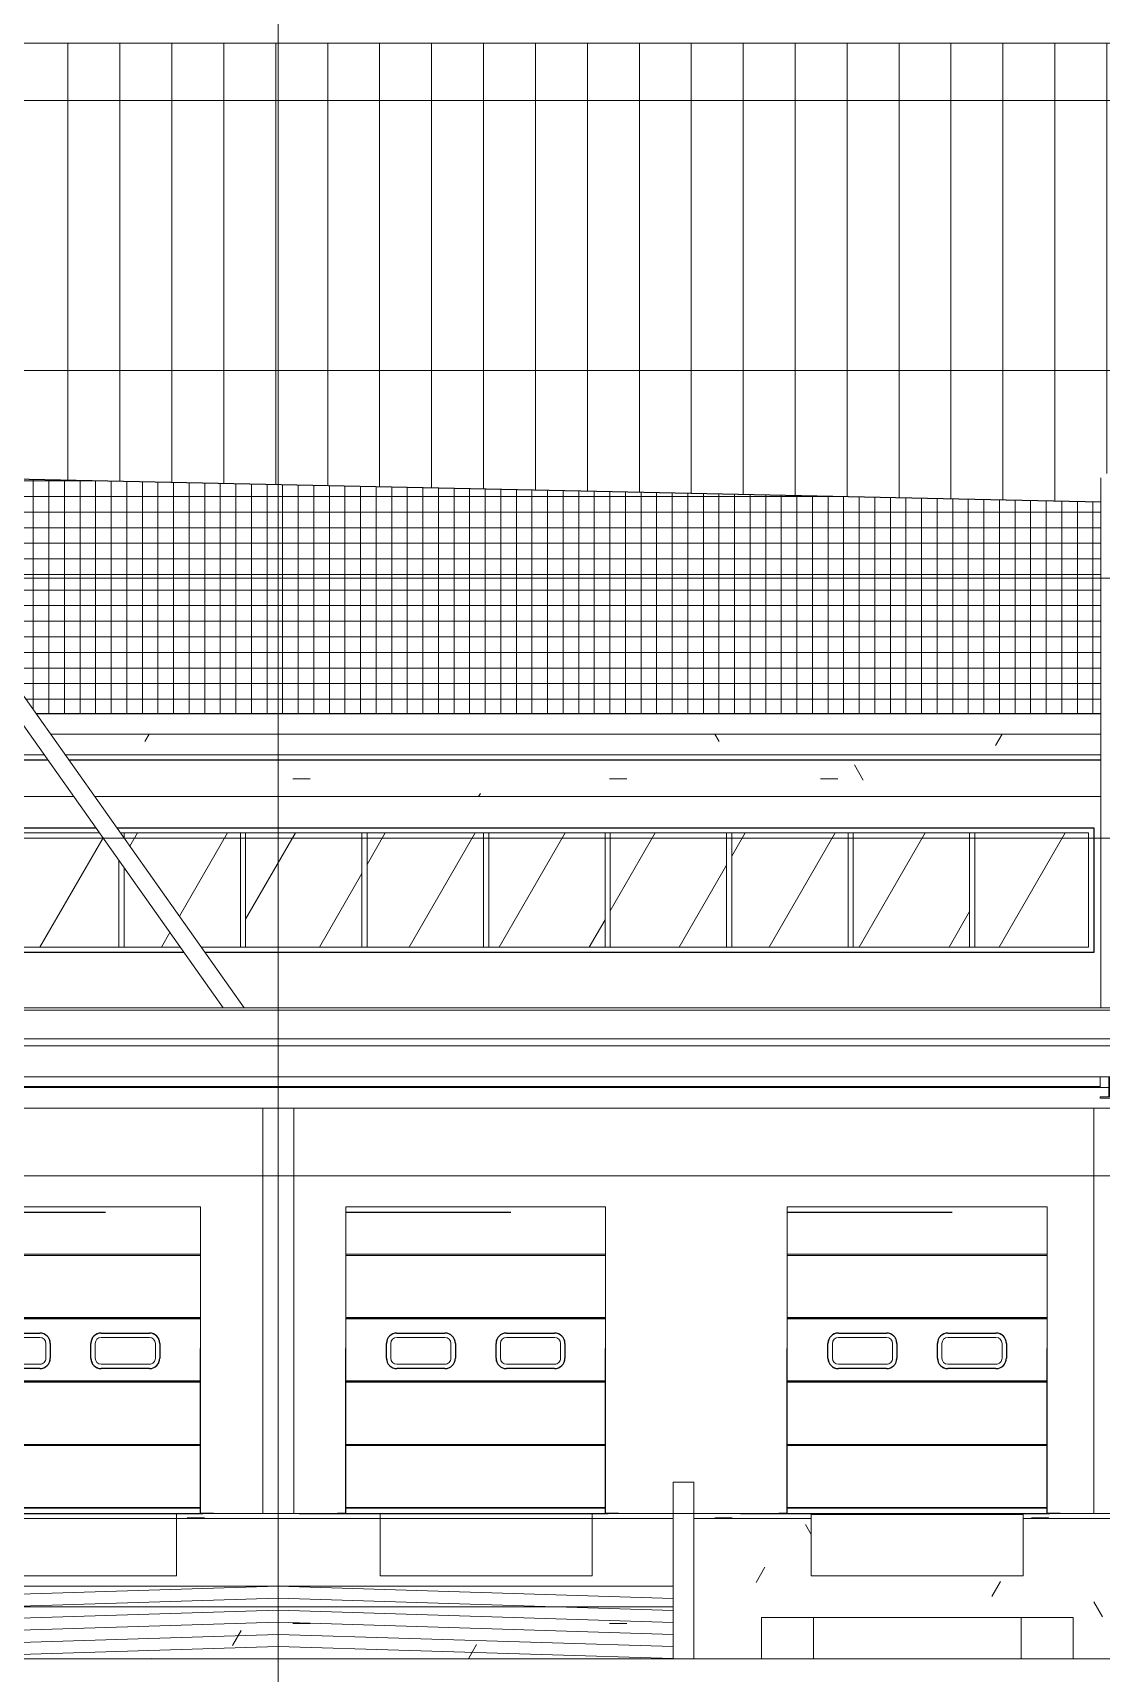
# Model space of a CAD drawing. Extents: x 692141 to 693595, y 1492301 to 1494225.
# Drawn here: x 692465.89 to 692476.18, y 1492374.68 to 1492390.46 of the extents above; entities that cross this region are included whole.
import ezdxf

# ---------------------------------------------------------------- set-up
doc = ezdxf.new("R2010")
doc.units = 0
doc.header["$MEASUREMENT"] = 0
for name, pattern in [('Centre', [7937.5, 1587.5, -1190.625, 3968.75, -1190.625]), ('Grid Line', [5556.25, 3175, -793.75, 793.75, -793.75]), ('Čárka', [3175, 1587.5, -1587.5])]:
    doc.linetypes.add(name, pattern=pattern)
for name, color, linetype, lineweight in [('A-COLS', 52, 'Continuous', 5), ('A-DETL-GENF', 92, 'Continuous', 5), ('A-FLOR', 192, 'Continuous', 5), ('A-FLOR-LEVL', 8, 'Grid Line', 5), ('A-GENM', 13, 'Continuous', 5), ('A-GLAZ-CURT', 52, 'Continuous', 5), ('A-GLAZ-CWMG', 51, 'Continuous', 5), ('A-WALL-PATT', 111, 'Continuous', 5), ('S-BEAM', 12, 'Continuous', 5), ('S-GRID', 1, 'Continuous', 5)]:
    doc.layers.add(name, color=color, linetype=linetype, lineweight=lineweight)
doc.layers.add('A-DOOR', color=2, linetype='Continuous')
doc.layers.add('A-WALL', color=2, linetype='Continuous')
pattern_1 = [(0, (212730.054, 1200), (4064, 1016), [167.64, -2880.36, 167.64, -2880.36, -16256]), (0, (212730.054, 1200), (4064, 1016), [-6096, 167.64, -5928.36, 167.64, -2880.36, -7112]), (0, (212730.054, 1200), (4064, 1016), [-15240, 167.64, -1864.36, 167.64, -4912.36]), (120, (214254.054, 1708), (-2911.881810244989, 3011.527240979959), [167.64, -2880.36, 167.64, -2880.36, -16256]), (120, (214254.054, 1708), (-2911.881810244989, 3011.527240979959), [-6095.999999999999, 167.64, -5928.359999999999, 167.64, -2880.36, -7111.999999999999]), (120, (214254.054, 1708), (-2911.881810244989, 3011.527240979959), [-15240, 167.64, -1864.36, 167.64, -4912.359999999999]), (240, (214762.054, 3740), (-1152.118189755009, -4027.527240979959), [167.64, -2880.36, 167.64, -2880.36, -16256]), (240, (214762.054, 3740), (-1152.118189755009, -4027.527240979959), [-6096, 167.64, -5928.36, 167.64, -2880.36, -7112]), (240, (214762.054, 3740), (-1152.118189755009, -4027.527240979959), [-15240, 167.64, -1864.36, 167.64, -4912.36])]

# ---------------------------------------------------------------- blocks, each defined once
blk = doc.blocks.new('System Panel - Glazed 2-106527-500_ELEVATION 4')
at = {"layer": 'A-GLAZ-CURT'}
h = blk.add_hatch(dxfattribs=at)
h.set_pattern_fill('FP_76', color=256, style=0, pattern_type=2)
h.set_pattern_definition([(59.99999999999999, (215424.636, 7400), (-649.519052838329, 375.0000000000001), [])])
h.paths.add_polyline_path([(215984.6363112844, 6850.000000000899), (215984.6363112844, 7950.000000000926), (214864.6363113453, 7950.000000000926), (214864.6363113453, 6850.000000000899)], flags=0)
at = {"layer": 'A-GLAZ-CURT', "color": 7}
for p, q in [((215984.6363112844, 7950.000000000934), (214864.6363113453, 7950.000000000934)), ((214864.6363113453, 7950.000000000934), (214864.6363113453, 6850.000000000933)), ((215984.6363112844, 6850.000000000933), (215984.6363112844, 7950.000000000934)), ((214864.6363113453, 6850.000000000933), (215984.6363112844, 6850.000000000933))]:
    blk.add_line(p, q, dxfattribs=at)
blk = doc.blocks.new('System Panel - Glazed 2-V117-500_ELEVATION 4')
at = {"layer": 'A-GLAZ-CURT'}
h = blk.add_hatch(dxfattribs=at)
h.set_pattern_fill('FP_77', color=256, style=0, pattern_type=2)
h.set_pattern_definition([(59.99999999999999, (209574.636, 7400), (-649.519052838329, 375.0000000000001), [])])
h.paths.add_polyline_path([(209994.1009380622, 6850.000000000899), (210134.6363115891, 6850.000000000899), (210134.6363115891, 7950.000000000926), (209014.6363116501, 7950.000000000926), (209014.6363116501, 7902.255173199889), (209759.4042670566, 6850.000000000899), (209974.1726151915, 6850.000000000899)], flags=0)
h.paths.add_polyline_path([(209470.7906453314, 6850.000000000899), (209556.7685406492, 6850.000000000899), (209014.6363116501, 7615.958629639937), (209014.6363116501, 6850.000000000899)], flags=0)
at = {"layer": 'A-GLAZ-CURT', "color": 7}
for p, q in [((210134.6363115891, 7950.000000000934), (209014.6363116501, 7950.000000000934)), ((209014.6363116501, 7950.000000000934), (209014.6363116501, 7902.255173199969)), ((210134.6363115891, 6850.000000000933), (210134.6363115891, 7950.000000000934)), ((209014.6363116501, 7615.958629639978), (209014.6363116501, 6850.000000000933)), ((209014.6363116501, 6850.000000000933), (209557.5799630237, 6850.000000000933)), ((209759.4042670566, 6850.000000000933), (210134.6363115891, 6850.000000000933))]:
    blk.add_line(p, q, dxfattribs=at)
blk = doc.blocks.new('System Panel - Glazed 2-V118-500_ELEVATION 4')
at = {"layer": 'A-GLAZ-CURT'}
h = blk.add_hatch(dxfattribs=at)
h.set_pattern_fill('FP_78', color=256, style=0, pattern_type=2)
h.set_pattern_definition([(59.99999999999999, (208404.636, 7400), (-649.519052838329, 375.0000000000001), [])])
h.paths.add_polyline_path([(208424.1700598697, 6850.000000000899), (208964.6363116502, 6850.000000000899), (208964.6363116502, 7686.601785374492), (208778.2076251855, 7950.000000000926), (207844.6363117111, 7950.000000000926), (207844.6363117111, 6850.000000000899)], flags=0)
at = {"layer": 'A-GLAZ-CURT', "color": 7}
for p, q in [((208778.2076251855, 7950.000000000934), (207844.6363117111, 7950.000000000934)), ((207844.6363117111, 7950.000000000934), (207844.6363117111, 6850.000000000933)), ((208964.6363116501, 6850.000000000933), (208964.6363116501, 7686.601785374464)), ((207844.6363117111, 6850.000000000933), (208964.6363116501, 6850.000000000933))]:
    blk.add_line(p, q, dxfattribs=at)
blk = doc.blocks.new('Rectangular Mullion - 50 x 100mm-36998-500_ELEVATION 4')
at = {"layer": 'A-GLAZ-CWMG', "color": 7}
for p, q in [((215984.6363112844, 7950.000000000934), (216034.6363112844, 7950.000000000934)), ((215984.6363112844, 7950.000000000934), (215984.6363112844, 6850.000000000933)), ((216034.6363112844, 7950.000000000934), (216034.6363112844, 6850.000000000933)), ((216034.6363112844, 6850.000000000933), (215984.6363112844, 6850.000000000933))]:
    blk.add_line(p, q, dxfattribs=at)
blk = doc.blocks.new('Rectangular Mullion - 50 x 100mm-V123-500_ELEVATION 4')
at = {"layer": 'A-GLAZ-CWMG', "color": 7}
for p, q in [((208980.843351593, 7950.000000000934), (209014.6363116501, 7950.000000000934)), ((209014.6363116501, 7950.000000000934), (209014.6363116501, 7902.255173200009)), ((208964.6363116501, 7686.601785374581), (208964.6363116501, 6850.000000000933)), ((209014.6363116501, 7615.958629640008), (209014.6363116501, 6850.000000000933)), ((209014.6363116501, 6850.000000000933), (208964.6363116501, 6850.000000000933))]:
    blk.add_line(p, q, dxfattribs=at)
blk = doc.blocks.new('Rectangular Mullion - 50 x 100mm-55118-500_ELEVATION 4')
at = {"layer": 'A-GLAZ-CWMG', "color": 7}
for p, q in [((217154.6363112234, 7950.000000000934), (217204.6363112234, 7950.000000000934)), ((217154.6363112234, 7950.000000000934), (217154.6363112234, 6850.000000000933)), ((217204.6363112234, 7950.000000000934), (217204.6363112234, 6850.000000000933)), ((217204.6363112234, 6850.000000000933), (217154.6363112234, 6850.000000000933))]:
    blk.add_line(p, q, dxfattribs=at)
blk = doc.blocks.new('System Panel - Glazed 2-106528-500_ELEVATION 4')
at = {"layer": 'A-GLAZ-CURT'}
h = blk.add_hatch(dxfattribs=at)
h.set_pattern_fill('FP_79', color=256, style=0, pattern_type=2)
h.set_pattern_definition([(59.99999999999999, (207247.136, 7400), (-649.519052838329, 375.0000000000001), [])])
h.paths.add_polyline_path([(206699.6363114672, 6850.000000000899), (207794.6363117111, 6850.000000000899), (207794.6363117111, 7950.000000000926), (206699.6363114672, 7950.000000000926), (206699.6363114672, 7845.014075446704)], flags=0)
at = {"layer": 'A-GLAZ-CURT', "color": 7}
for p, q in [((207794.6363117111, 7950.000000000934), (206699.6363114672, 7950.000000000934)), ((206699.6363114672, 7950.000000000934), (206699.6363114672, 6850.000000000933)), ((207794.6363117111, 6850.000000000933), (207794.6363117111, 7950.000000000934)), ((206699.6363114672, 6850.000000000933), (207794.6363117111, 6850.000000000933))]:
    blk.add_line(p, q, dxfattribs=at)
blk = doc.blocks.new('HAVI-DC_R19_AR_102_MEZZANINE FLOOR_rvt-2-500_ELEVATION 4')
at = {"layer": 'A-WALL', "color": 7}
for p, q in [((208282.7597698912, 8650), (204717.28892692, 8650)), ((218416.9363114621, 8650), (208485.3954962986, 8650)), ((206649.6363114672, 8000.000000000934), (208742.8184926644, 8000.000000000934)), ((208947.4803526005, 8000.000000000934), (218349.6363114672, 8000.000000000934)), ((218349.6363114672, 8000.000000000934), (218349.6363114672, 6800.000000000934)), ((209592.9357237169, 6800.000000000934), (206649.6363114672, 6800.000000000934)), ((218349.6363114672, 6800.000000000934), (209794.7933995776, 6800.000000000934))]:
    blk.add_line(p, q, dxfattribs=at)
at = {"lineweight": 5}
for name, p in [('System Panel - Glazed 2-V118-500_ELEVATION 4', (0, 0)), ('Rectangular Mullion - 50 x 100mm-V123-500_ELEVATION 4', (0, 0)), ('System Panel - Glazed 2-V117-500_ELEVATION 4', (0, 0)), ('Rectangular Mullion - 50 x 100mm-36998-500_ELEVATION 4', (-5849.999999695228, 0)), ('System Panel - Glazed 2-106527-500_ELEVATION 4', (-4679.999999756188, 0)), ('Rectangular Mullion - 50 x 100mm-36998-500_ELEVATION 4', (-4679.999999756169, 0)), ('System Panel - Glazed 2-106527-500_ELEVATION 4', (-3509.999999817129, 0)), ('Rectangular Mullion - 50 x 100mm-36998-500_ELEVATION 4', (-3509.99999981711, 0)), ('System Panel - Glazed 2-106527-500_ELEVATION 4', (-2339.999999878071, 0)), ('Rectangular Mullion - 50 x 100mm-36998-500_ELEVATION 4', (-2339.999999878085, 0)), ('System Panel - Glazed 2-106527-500_ELEVATION 4', (-1169.999999939081, 0)), ('Rectangular Mullion - 50 x 100mm-36998-500_ELEVATION 4', (-1169.999999939061, 0)), ('System Panel - Glazed 2-106527-500_ELEVATION 4', (0, 0)), ('Rectangular Mullion - 50 x 100mm-36998-500_ELEVATION 4', (0, 0)), ('System Panel - Glazed 2-106527-500_ELEVATION 4', (1169.999999939036, 0)), ('Rectangular Mullion - 50 x 100mm-55118-500_ELEVATION 4', (0, 0)), ('System Panel - Glazed 2-106528-500_ELEVATION 4', (10504.99999975615, 0))]:
    blk.add_blockref(name, p, dxfattribs=at)
blk = doc.blocks.new('HAVI-DC_R19_AR_103_LEVEL 2 FLOOR_rvt-2-500_ELEVATION 4')
at = {"layer": 'A-FLOR', "color": 7}
for p, q in [((208308.4498336931, 8900), (218416.9363114621, 8900)), ((208247.37063737, 8700), (204752.6909261643, 8700)), ((218416.936311462, 8700), (208450.0063637774, 8700))]:
    blk.add_line(p, q, dxfattribs=at)
blk = doc.blocks.new('HAVI-DC_R19_AR_120_STRUCTURE_rvt-2-500_ELEVATION 4')
at = {"layer": 'S-BEAM'}
h = blk.add_hatch(dxfattribs=at)
h.set_pattern_fill('FP_109', color=256, style=0, pattern_type=2)
h.set_pattern_definition(pattern_1)
h.paths.add_polyline_path([(175149.3094896387, 8299.999999999984), (180266.8145154115, 8299.999999999984), (180688.7245451358, 8900.000000000022), (175149.3094896387, 8900.000000000022), (175149.3094896387, 8699.999999999998)], flags=0)
h.paths.add_polyline_path([(218582.3363114622, 8299.999999999984), (228266.8145154116, 8299.999999999984), (228691.6385063436, 8900.000000000022), (218582.3363114622, 8900.000000000022), (218582.3363114622, 8453.56835199019)], flags=0)
h.paths.add_polyline_path([(218367.0656217555, 8299.999999999984), (218416.9363114621, 8299.999999999984), (218416.9363114621, 8900.000000000022), (208308.4498336932, 8900.000000000022), (208733.1194239461, 8299.999999999984), (217843.7553290247, 8299.999999999984)], flags=0)
h.paths.add_polyline_path([(266799.309490436, 8299.999999999984), (266799.309490436, 8900.000000000022), (266582.3363114622, 8900.000000000022), (266582.3363114622, 8299.999999999984)], flags=0)
h.paths.add_polyline_path([(266113.9068396208, 8299.999999999984), (266416.9363114621, 8299.999999999984), (266416.9363114621, 8900.000000000022), (256308.4498336932, 8900.000000000022), (256733.1194239461, 8299.999999999984), (265988.3022602609, 8299.999999999984)], flags=0)
h.paths.add_polyline_path([(180469.4749322098, 8299.999999999984), (184530.4836975386, 8299.999999999984), (184105.8141072858, 8900.000000000022), (180894.2989231416, 8900.000000000022), (180578.2074658319, 8453.56835199019)], flags=0)
h.paths.add_polyline_path([(184733.1194239461, 8299.999999999984), (194416.9363114622, 8299.999999999984), (194416.9363114622, 8900.000000000022), (184308.4498336932, 8900.000000000022), (184624.4264087536, 8453.56835199019)], flags=0)
h.paths.add_polyline_path([(256089.3900905077, 8299.999999999984), (256530.4836975388, 8299.999999999984), (256105.8141072858, 8900.000000000022), (254582.3363114621, 8900.000000000022), (254582.3363114621, 8299.999999999984), (256045.4066983751, 8299.999999999984)], flags=0)
h.paths.add_polyline_path([(254091.584678043, 8299.999999999984), (254416.9363114621, 8299.999999999984), (254416.9363114621, 8900.000000000022), (252894.2989231418, 8900.000000000022), (252469.4749322099, 8299.999999999984), (253428.855234721, 8299.999999999984)], flags=0)
h.paths.add_polyline_path([(194582.3363114622, 8299.999999999984), (194816.9363114574, 8299.999999999984), (194816.9363114574, 8900.000000000022), (194582.3363114622, 8900.000000000022), (194582.3363114622, 8453.56835199019)], flags=0)
h.paths.add_polyline_path([(228469.4749322099, 8299.999999999984), (232530.4836975387, 8299.999999999984), (232105.8141072858, 8900.000000000022), (228894.2989231417, 8900.000000000022), (228578.2074658321, 8453.56835199019)], flags=0)
h.paths.add_polyline_path([(208530.4836975387, 8299.999999999984), (208105.8141072858, 8900.000000000022), (204894.2989231417, 8900.000000000022), (204469.4749322098, 8299.999999999984), (208424.1700598697, 8299.999999999984)], flags=0)
h.paths.add_polyline_path([(251891.8851340635, 8299.999999999984), (252266.8145154117, 8299.999999999984), (252691.6385063436, 8900.000000000022), (242582.3363114621, 8900.000000000022), (242582.3363114621, 8299.999999999984), (251858.9243565285, 8299.999999999984)], flags=0)
h.paths.add_polyline_path([(194982.3363114575, 8299.999999999984), (204266.8145154116, 8299.999999999984), (204691.6385063435, 8900.000000000022), (194982.3363114575, 8900.000000000022), (194982.3363114575, 8453.56835199019)], flags=0)
h.paths.add_polyline_path([(242124.617423815, 8299.999999999984), (242416.9363114621, 8299.999999999984), (242416.9363114621, 8900.000000000022), (232308.4498336932, 8900.000000000022), (232733.1194239461, 8299.999999999984), (241916.0287946427, 8299.999999999984)], flags=0)
h = blk.add_hatch(dxfattribs=at)
h.set_pattern_fill('FP_109', color=256, style=0, pattern_type=2)
h.set_pattern_definition(pattern_1)
h.paths.add_polyline_path([(203103.6363114639, 0), (210499.6363114738, 0), (210499.6363114738, 500.0000000013763), (202499.6363114673, 500.0000000013763), (202499.6363114673, 0), (202695.6363114662, 0)], flags=0)
h.paths.add_polyline_path([(207781.7427880574, 700.0000000014002), (210499.6363114738, 700.0000000014002), (210499.6363114738, 1400.00000000138), (209519.7546187931, 1400.00000000138), (209519.754618793, 799.9999999999914), (207479.7546187931, 799.9999999999914), (207479.7546187931, 1400.00000000138), (205519.6363114672, 1400.00000000138), (205519.6363114672, 799.9999999999914), (203479.6363114673, 799.9999999999914), (203479.6363114673, 1400.00000000138), (202499.6363114673, 1400.00000000138), (202499.6363114673, 700.0000000014002), (207377.5494744081, 700.0000000014002)], flags=0)
h = blk.add_hatch(dxfattribs=at)
h.set_pattern_fill('FP_109', color=256, style=0, pattern_type=2)
h.set_pattern_definition(pattern_1)
h.paths.add_polyline_path([(215650.3461553896, -3.811692295130342e-10), (215650.3461553896, 399.9999999994586), (217649.7546187924, 399.9999999994586), (217649.7546187924, -3.811692295130342e-10), (218499.6363114733, 0), (218499.6363114733, 1400.00000000138), (217669.7546187926, 1400.00000000138), (217669.7546187926, 799.9999999999914), (215629.7546187926, 799.9999999999914), (215629.7546187926, 1400.00000000138), (214499.636311467, 1400.00000000138), (214499.636311467, 0), (214703.8935726397, 0)], flags=0)
h.paths.add_polyline_path([(210517.4112307931, 0), (214299.6363114671, 0), (214299.6363114671, 500.0000000013763), (210499.6363114668, 500.0000000013763), (210499.6363114668, 0)], flags=0)
h.paths.add_polyline_path([(213657.2729871781, 700.0000000014002), (214299.6363114671, 700.0000000014002), (214299.636311467, 1400.00000000138), (213519.6363114668, 1400.00000000138), (213519.6363114668, 799.9999999999914), (211479.6363114668, 799.9999999999914), (211479.6363114668, 1400.00000000138), (210499.6363114668, 1400.00000000138), (210499.6363114668, 700.0000000014002), (213217.6363114706, 700.0000000014002)], flags=0)
at = {"layer": 'S-BEAM', "color": 7}
for p, q in [((208308.4498336931, 8899.999999999998), (218416.9363114621, 8899.999999999998)), ((208530.4836975387, 8299.999999999998), (204469.4749322098, 8299.999999999998)), ((218416.9363114621, 8299.999999999998), (208733.1194239461, 8299.999999999998)), ((209519.754618793, 1400.000000001379), (210499.6363114737, 1400.000000001379)), ((209519.754618793, 1400.000000001379), (209519.754618793, 800.0000000000011)), ((210499.6363114667, 1400.000000001379), (211479.6363114668, 1400.000000001379)), ((211479.6363114668, 800.0000000000101), (211479.6363114668, 1400.000000001379)), ((213519.6363114667, 1400.000000001379), (214299.636311467, 1400.000000001379)), ((213519.6363114667, 1400.000000001379), (213519.6363114667, 800.0000000000101)), ((214499.636311467, 1400.000000001379), (215629.7546187925, 1400.000000001379)), ((215629.7546187925, 800.0000000000006), (215629.7546187925, 1400.000000001379)), ((217669.7546187925, 1400.000000001379), (218499.6363114732, 1400.000000001379)), ((217669.7546187925, 1400.000000001379), (217669.7546187925, 800.0000000000006)), ((209519.754618793, 800.0000000000011), (207479.754618793, 800.0000000000011)), ((213519.6363114667, 800.0000000000101), (211479.6363114668, 800.0000000000101)), ((217669.7546187925, 800.0000000000006), (215629.7546187925, 800.0000000000006)), ((215650.3461553895, -3.995779707111069e-10), (215650.3461553895, 399.9999999994826)), ((215650.3461553895, 399.9999999994826), (217649.7546187924, 399.9999999994826)), ((217649.7546187924, 399.9999999994826), (217649.7546187924, -3.995779707111069e-10)), ((217649.7546187924, -3.995779707111069e-10), (215650.3461553895, -3.995779707111069e-10))]:
    blk.add_line(p, q, dxfattribs=at)
blk = doc.blocks.new('M_Rectangular Column - 300 x 300mm-V141-500_ELEVATION 4')
at = {"layer": 'A-COLS'}
for p, q in [((258349.6363114674, 5300.00006735213), (258349.6363114674, 1400.000000001371)), ((258649.6363114674, 1400.000000001371), (258649.6363114674, 5300.00006735213)), ((258649.6363114674, 1400.000000001371), (258349.6363114674, 1400.000000001371))]:
    blk.add_line(p, q, dxfattribs=at)
blk = doc.blocks.new('Column Center Mark - Column Center Mark-439589-500_ELEVATION 4')
at = {"layer": 'A-DETL-GENF', "lineweight": 9}
for p, q in [((43649.75461878071, 74.99999999996534), (43649.75461878071, -75.00000000003465)), ((43574.75461878071, -3.465174813754857e-11), (43724.75461878071, -3.465174813754857e-11))]:
    blk.add_line(p, q, dxfattribs=at)
blk = doc.blocks.new('Loading-Equipment_Dock-levellers_Loading-Systems_Swing-Lip_232M_100kN - PowerRamp 232M100 2100 x 3000 mm-460557-500_ELEVATION 4')
at = {"layer": 'A-GENM'}
for p, q in [((51479.75461878094, 1390.000000001369), (53519.75461878094, 1390.000000001369)), ((51479.75461878094, 800.0000000013796), (51479.75461878094, 1390.000000001369)), ((53519.75461878094, 800.0000000013796), (53519.75461878094, 1390.000000001369)), ((53519.75461878094, 800.0000000013796), (51479.75461878094, 800.0000000013796))]:
    blk.add_line(p, q, dxfattribs=at)
blk = doc.blocks.new('Doors_Industrial_Loading-Systems_Sectional-Overhead-Door_High-Lift_40mm - 2500 x 3000 mm 2-264868-500_ELEVATION 4')
at = {"layer": 'A-DOOR', "color": 1, "linetype": 'Čárka'}
for p, q in [((175349.6363114674, 4299.99999999699), (177849.6363114674, 4299.99999999699)), ((175349.6363114674, 1399.999999996979), (175349.6363114674, 4299.99999999699)), ((177849.6363114674, 1399.999999996979), (177849.6363114674, 4299.99999999699)), ((174899.6363114674, 1399.999999996979), (175349.6363114674, 1399.999999996979)), ((177974.6363114674, 1399.999999996979), (177849.6363114674, 1399.999999996979))]:
    blk.add_line(p, q, dxfattribs=at)
at = {"layer": 'A-DOOR', "color": 7}
for p, q in [((177849.6363114674, 3273.999999996978), (175349.6363114675, 3273.999999996978)), ((175740.9696448006, 2893.499999997032), (175740.9696448006, 3036.49999999713)), ((175740.9696448006, 2893.499999997032), (175740.9696448006, 3036.49999999713)), ((175840.9696448006, 3136.49999999713), (176303.9696448006, 3136.49999999713)), ((175840.9696448006, 3136.49999999713), (176303.9696448006, 3136.49999999713)), ((176403.9696448006, 3036.49999999713), (176403.9696448006, 2893.499999997034)), ((176403.9696448006, 3036.49999999713), (176403.9696448006, 2893.499999997034)), ((176795.3029781339, 2893.499999996908), (176795.3029781339, 3036.499999997063)), ((176795.3029781339, 2893.499999996908), (176795.3029781339, 3036.499999997063)), ((176895.302978134, 3136.499999997063), (177358.302978134, 3136.499999997063)), ((176895.302978134, 3136.499999997063), (177358.302978134, 3136.499999997063)), ((177458.3029781339, 3036.499999997064), (177458.3029781339, 2893.499999996909)), ((177458.3029781339, 3036.499999997064), (177458.3029781339, 2893.499999996909)), ((176303.9696448006, 2793.499999997033), (175840.9696448006, 2793.499999997033)), ((176303.9696448006, 2793.499999997034), (175840.9696448006, 2793.499999997034)), ((177358.302978134, 2793.499999996908), (176895.302978134, 2793.499999996908)), ((177358.302978134, 2793.499999996909), (176895.302978134, 2793.499999996909)), ((175349.6363114675, 2675.02522143521), (177849.6363114674, 2675.02522143521)), ((175349.6363114675, 2675.02522143521), (177849.6363114674, 2675.02522143521)), ((177849.6363114674, 1455.025221435202), (175349.6363114674, 1455.025221435202)), ((175349.6363114674, 1455.025221435202), (177849.6363114674, 1455.025221435202)), ((175338.6363114674, 1399.999999996978), (175268.6363114674, 1399.999999996978)), ((175296.6363114674, 1399.999999996953), (175270.6363114674, 1399.999999996953)), ((175324.6363114674, 1399.99999999697), (177874.6363114674, 1399.99999999697)), ((177930.6363114674, 1399.999999996978), (177860.6363114674, 1399.999999996978)), ((177932.6363114674, 1399.999999996953), (177906.6363114674, 1399.999999996953))]:
    blk.add_line(p, q, dxfattribs=at)
for centre, radius, start, end in [((175840.9696448006, 3036.49999999713), 100.0000000000291, 90, 180), ((175840.9696448006, 3036.49999999713), 99.99999999999999, 165.0000000000017, 179.9999999999997), ((175840.9696448006, 3036.49999999713), 100.0000000000332, 149.9999999999959, 158.0128132547341), ((175840.9696448006, 3036.49999999713), 100.0000000000158, 129.5802092618806, 140.4197907380237), ((175840.9696448006, 3036.49999999713), 99.99999999997708, 111.9871867448824, 120.00000000002), ((175840.9696448006, 3036.49999999713), 99.99999999995468, 90, 105.0000000000094), ((176303.9696448006, 3036.49999999713), 100, 75.0000000000132, 90), ((176303.9696448006, 3036.49999999713), 100.0000000000002, 359.9999999999995, 90.00000000000014), ((176303.9696448006, 3036.49999999713), 100.0000000000146, 60.00000000000352, 68.01281325517674), ((176303.9696448006, 3036.49999999713), 99.9999999999943, 39.58020926182564, 50.41979073815119), ((176303.9696448006, 3036.49999999713), 100.0000000000129, 21.98718674537078, 29.99999999999895), ((176303.9696448006, 3036.49999999713), 100.0000000000034, 0, 14.99999999999891), ((176895.302978134, 3036.499999997063), 100.0000000000291, 90, 180), ((176895.302978134, 3036.499999997063), 99.99999999999999, 164.9999999999972, 179.9999999999997), ((176895.302978134, 3036.499999997063), 99.99999999999062, 149.9999999999982, 158.0128132546377), ((176895.302978134, 3036.499999997063), 99.99999999998174, 129.5802092620854, 140.4197907379426), ((176895.302978134, 3036.499999997063), 100.0000000000129, 111.9871867455781, 119.9999999999967), ((176895.302978134, 3036.499999997063), 100.0000000000109, 90, 105.0000000000013), ((177358.302978134, 3036.499999997063), 100, 74.9999999999931, 90.00000000000014), ((177358.302978134, 3036.499999997063), 100, 2.544443745170813e-13, 90.00000000000026), ((177358.302978134, 3036.499999997063), 100.0000000000129, 60.00000000000342, 68.01281325451204), ((177358.302978134, 3036.499999997063), 99.99999999997486, 39.58020926199752, 50.4197907380318), ((177358.302978134, 3036.499999997063), 99.99999999998772, 21.98718674575145, 30.0000000000012), ((177358.302978134, 3036.499999997063), 99.99999999998279, 2.605510395055221e-13, 15.00000000000075), ((175840.9696448006, 2893.499999997033), 100.0000000000466, 180.0000000000004, 195.0000000000012), ((175840.9696448006, 2893.499999997033), 100.0000000000291, 180.0000000000001, 270.0000000000001), ((175840.9696448006, 2893.499999997033), 100.0000000000275, 201.9871867464127, 210.0000000000026), ((176303.9696448006, 2893.499999997033), 100.0000000000005, 269.9999999999999, 2.544443745170813e-13), ((176303.9696448006, 2893.499999997033), 99.99999999999936, 330.0000000000045, 338.0128132540339), ((176303.9696448006, 2893.499999997033), 100, 345.0000000000013, 0), ((176895.302978134, 2893.499999996908), 100.0000000000109, 180.0000000000001, 194.9999999999999), ((176895.302978134, 2893.499999996908), 100.0000000000291, 180.0000000000001, 270.0000000000001), ((176895.302978134, 2893.499999996908), 99.99999999998772, 201.9871867455966, 210.0000000000008), ((177358.302978134, 2893.499999996908), 100, 270, 3.943887805014761e-13), ((177358.302978134, 2893.499999996908), 99.99999999999784, 329.9999999999965, 338.0128132543207), ((177358.302978134, 2893.499999996908), 99.9999999999709, 345.0000000000013, 0), ((175840.9696448006, 2893.499999997033), 100.0000000000386, 219.58020926243, 230.4197907375418), ((175840.9696448006, 2893.499999997033), 100.0000000000118, 239.9999999999881, 248.012813253757), ((175840.9696448006, 2893.499999997033), 100.0000000000291, 255.0000000000012, 269.9999999999999), ((176303.9696448006, 2893.499999997033), 99.99999999997526, 269.9999999999996, 284.99999999999), ((176303.9696448006, 2893.499999997033), 100.0000000000023, 291.9871867462618, 300.0000000000137), ((176303.9696448006, 2893.499999997033), 100.0000000000123, 309.5802092624525, 320.4197907375091), ((176895.302978134, 2893.499999996908), 100.0000000000188, 219.5802092619812, 230.4197907379249), ((176895.302978134, 2893.499999996908), 100.0000000000129, 240.0000000000031, 248.01281325451), ((176895.302978134, 2893.499999996908), 100.0000000000291, 255.0000000000011, 269.9999999999999), ((177358.302978134, 2893.499999996908), 100.0000000000109, 269.9999999999996, 285.000000000001), ((177358.302978134, 2893.499999996908), 100.0000000000129, 291.987186745415, 299.9999999999965), ((177358.302978134, 2893.499999996908), 100.0000000000051, 309.5802092621118, 320.4197907380911)]:
    blk.add_arc(centre, radius, start, end, dxfattribs=at)
at = {"layer": 'A-GENM', "color": 7}
for p, q in [((175349.6363114674, 3895.02522143521), (177849.6363114674, 3895.02522143521)), ((175349.6363114674, 3895.02522143521), (177849.6363114674, 3895.02522143521)), ((177849.6363114674, 3883.99999999698), (175349.6363114674, 3883.99999999698)), ((175349.6363114674, 3285.02522143521), (177849.6363114674, 3285.02522143521)), ((175349.6363114674, 3285.02522143521), (177849.6363114674, 3285.02522143521)), ((175740.9696448006, 2893.499999996981), (175740.9696448006, 3036.499999996981)), ((175782.9696448006, 3036.499999996981), (175782.9696448006, 2893.499999996981)), ((175782.9696448006, 3036.499999996981), (175782.9696448006, 2893.499999996981)), ((175840.9696448006, 3136.499999996981), (176303.9696448006, 3136.499999996981)), ((176303.9696448006, 3094.499999996981), (175840.9696448006, 3094.499999996981)), ((176303.9696448006, 3094.499999996981), (175840.9696448006, 3094.499999996981)), ((176361.9696448006, 2893.499999996981), (176361.9696448006, 3036.499999996981)), ((176361.9696448006, 2893.499999996981), (176361.9696448006, 3036.499999996982)), ((176403.9696448006, 3036.499999996982), (176403.9696448006, 2893.499999996981)), ((176795.3029781339, 2893.499999996981), (176795.3029781339, 3036.499999996981)), ((176837.302978134, 3036.499999996981), (176837.302978134, 2893.499999996981)), ((176837.302978134, 3036.499999996981), (176837.302978134, 2893.499999996981)), ((176895.302978134, 3136.499999996981), (177358.302978134, 3136.499999996981)), ((177358.302978134, 3094.499999996981), (176895.302978134, 3094.499999996981)), ((177358.302978134, 3094.499999996981), (176895.302978134, 3094.499999996981)), ((177416.302978134, 2893.499999996981), (177416.302978134, 3036.499999996981)), ((177416.302978134, 2893.499999996981), (177416.302978134, 3036.499999996982)), ((177458.3029781339, 3036.499999996982), (177458.3029781339, 2893.499999996981)), ((175840.9696448006, 2835.499999996982), (176303.9696448006, 2835.499999996982)), ((175840.9696448006, 2835.499999996982), (176303.9696448006, 2835.499999996982)), ((176303.9696448006, 2793.499999996981), (175840.9696448006, 2793.499999996981)), ((176895.302978134, 2835.499999996982), (177358.302978134, 2835.499999996982)), ((176895.302978134, 2835.499999996982), (177358.302978134, 2835.499999996982)), ((177358.302978134, 2793.499999996981), (176895.302978134, 2793.499999996981)), ((177849.6363114674, 2663.99999999698), (175349.6363114674, 2663.99999999698)), ((175349.6363114674, 2065.025221435211), (177849.6363114674, 2065.025221435211)), ((175349.6363114674, 2065.025221435211), (177849.6363114674, 2065.025221435211)), ((177849.6363114674, 2053.999999996979), (175349.6363114674, 2053.999999996979)), ((175349.6363114674, 1455.025221435211), (177849.6363114674, 1455.025221435211)), ((175349.6363114674, 1455.025221435211), (177849.6363114674, 1455.025221435211))]:
    blk.add_line(p, q, dxfattribs=at)
for centre, radius, start, end in [((175840.9696448006, 3036.499999996981), 100.0000000000291, 90.00000000000026, 180.0000000000002), ((175840.9696448006, 3036.499999996981), 58.0000000000291, 90, 180), ((175840.9696448006, 3036.499999996981), 58.0000000000291, 90, 180), ((176303.9696448006, 3036.499999996981), 100.0000000000005, 5.152498583970897e-13, 90.00000000000026), ((176303.9696448006, 3036.499999996981), 58.0000000000291, 0, 90), ((176303.9696448006, 3036.499999996981), 58.0000000000291, 8.984518603637631e-13, 90), ((176895.302978134, 3036.499999996981), 100.0000000000291, 90.00000000000026, 180.0000000000002), ((176895.302978134, 3036.499999996981), 58, 90, 180), ((176895.302978134, 3036.499999996981), 58, 90, 180), ((177358.302978134, 3036.499999996981), 100, 5.216109677600168e-13, 90.00000000000026), ((177358.302978134, 3036.499999996981), 58, 0, 90), ((177358.302978134, 3036.499999996981), 58, 8.984518603637631e-13, 90), ((175840.9696448006, 2893.499999996981), 100.0000000000291, 180.0000000000002, 269.9999999999999), ((175840.9696448006, 2893.499999996981), 58.0000000000291, 180.0000000000002, 269.9999999999998), ((175840.9696448006, 2893.499999996981), 58.0000000000291, 180, 269.9999999999996), ((176303.9696448006, 2893.499999996981), 58.0000000000291, 269.9999999999996, 0), ((176303.9696448006, 2893.499999996981), 58.0000000000291, 269.9999999999996, 0), ((176303.9696448006, 2893.499999996981), 100, 269.9999999999996, 0), ((176895.302978134, 2893.499999996981), 100.0000000000291, 180.0000000000002, 269.9999999999999), ((176895.302978134, 2893.499999996981), 58.00000000000009, 180.0000000000002, 269.9999999999999), ((176895.302978134, 2893.499999996981), 58, 180, 269.9999999999996), ((177358.302978134, 2893.499999996981), 58, 269.9999999999996, 0), ((177358.302978134, 2893.499999996981), 58, 269.9999999999996, 0), ((177358.302978134, 2893.499999996981), 99.9999999999709, 269.9999999999996, 0)]:
    blk.add_arc(centre, radius, start, end, dxfattribs=at)
blk = doc.blocks.new('Walls 2 - Walls 2-316770-500_ELEVATION 4')
at = {"layer": 'A-WALL-PATT'}
h = blk.add_hatch(dxfattribs=at)
h.set_pattern_fill('FP_49', color=251, style=0, pattern_type=2)
h.set_pattern_definition([(0, (266899.66, 0), (0, 150), []), (90, (266899.66, 0), (-150, 9.184850993605149e-15), [])])
h.paths.add_polyline_path([(230403.2023545645, 9099.999999999663), (231964.2575772018, 9099.999999999663), (230708.7938379066, 10873.79840908402), (230297.9613776032, 10882.4621270318), (229035.9069201188, 9099.999999999663), (230178.0602495746, 9099.999999999663)], flags=0)
h.paths.add_polyline_path([(267399.6784194597, 9099.999999999663), (267399.6784194597, 10100.05362018693), (266582.3363114622, 10117.28989573663), (266582.3363114622, 9099.999999999663), (267034.9228457225, 9099.999999999663)], flags=0)
h.paths.add_polyline_path([(184351.8965942517, 9099.999999999663), (194416.9363114622, 9099.999999999663), (194422.0920828182, 11304.83352236055), (194434.2808010534, 11333.57159757328), (194465.2814898869, 11364.35260641633), (194487.866874337, 11372.8980758004), (194511.4057485874, 11372.8980758004), (194533.9911330374, 11364.35260641637), (194553.7932941595, 11347.93515054565), (194569.2079786273, 11324.90285575119), (194578.9863803801, 11296.52298055719), (194582.3363114622, 11269.05679897612), (194582.3363114622, 9099.999999999663), (194816.9363114574, 9099.999999999663), (194822.0920828134, 11304.83352236044), (194834.2808010474, 11333.57159757154), (194865.2814898822, 11364.35260641627), (194887.8668743322, 11372.89807580037), (194911.4057485826, 11372.8980758004), (194933.9911330327, 11364.35260641633), (194953.7932941547, 11347.93515054568), (194969.2079786226, 11324.90285575119), (194978.9863803753, 11296.52298055664), (194982.3363114575, 11269.0567989764), (194982.3363114575, 9099.999999999663), (204833.2465033205, 9099.999999999663), (206431.2569855506, 11347.14811610781), (206451.389361305, 11360.12131372115), (206491.6162692513, 11378.03770539416), (206535.481548893, 11369.04402118268), (206573.4719991575, 11343.44292353149), (206613.2310564948, 11295.11208163809), (208166.8933036092, 9099.999999999663), (218416.9363114621, 9099.999999999663), (218416.9363114621, 11133.01158465658), (74899.63631066507, 14159.53341040813), (134081.3427552906, 10862.74826084876), (134431.2569855499, 11347.14811610719), (134451.3893613049, 11360.12131372094), (134491.6162692514, 11378.03770539392), (134535.4815488925, 11369.04402118268), (134573.4719991574, 11343.44292353149), (134613.2310564947, 11295.11208163809), (134953.6436132292, 10814.15573644956), (146416.9363114623, 10175.57980812705), (146422.092082818, 11304.83352236016), (146434.2808010535, 11333.57159757331), (146465.281489887, 11364.3526064163), (146487.866874337, 11372.89807580037), (146511.4057485874, 11372.89807580033), (146533.9911330374, 11364.35260641633), (146553.7932941595, 11347.93515054565), (146569.2079786273, 11324.9028557513), (146578.9863803801, 11296.52298055681), (146582.3363114622, 11269.05679897658), (146582.3363114622, 10166.36601054512), (157170.6500664448, 9576.531792449972), (158431.2569855501, 11347.14811610722), (158451.389361305, 11360.12131372101), (158491.6162692514, 11378.03770539402), (158535.4815488928, 11369.04402118268), (158573.4719991574, 11343.44292353149), (158613.2310564948, 11295.11208163809), (159938.7526985987, 9422.33144578243), (165725.033616764, 9099.999999999663), (170416.9363114622, 9099.999999999663), (170422.092082818, 11304.83352236016), (170434.280801053, 11333.57159757269), (170465.2814898869, 11364.35260641627), (170487.8668743369, 11372.89807580037), (170511.4057485873, 11372.89807580044), (170533.9911330375, 11364.3526064163), (170553.7932941595, 11347.93515054572), (170569.2079786273, 11324.90285575123), (170578.9863803801, 11296.52298055702), (170582.3363114623, 11269.05679897658), (170582.3363114623, 9099.999999999663), (180833.2465033205, 9099.999999999663), (182431.2569855503, 11347.14811610746), (182451.389361305, 11360.12131372105), (182491.6162692514, 11378.03770539409), (182535.4815488928, 11369.04402118268), (182573.4719991576, 11343.44292353146), (182613.2310564948, 11295.11208163809), (184166.8933036091, 9099.999999999663)], flags=0)
h.paths.add_polyline_path([(218850.222369865, 9099.999999999663), (228833.271476372, 9100.035270679273), (230098.2824252079, 10886.67299713298), (218582.3363114622, 11129.52359603099), (218582.3363114622, 9099.999999999663), (218825.4801672175, 9099.999999999663)], flags=0)
h.paths.add_polyline_path([(207964.2575772018, 9099.999999999663), (206500.3483715242, 11168.30331996048), (205035.9069201187, 9099.999999999663), (207900.8597671389, 9099.999999999663)], flags=0)
h.paths.add_polyline_path([(266144.9254758683, 9099.999999999663), (266416.9363114621, 9099.999999999663), (266416.9363114621, 10120.77788436218), (255278.148398426, 10355.67489490398), (256166.8933036092, 9099.999999999663), (265988.3022602609, 9099.999999999663)], flags=0)
h.paths.add_polyline_path([(255560.9186412694, 9099.999999999663), (255964.2575772018, 9099.999999999663), (255072.4423313261, 10360.01286601805), (254582.3363114621, 10370.34832081019), (254582.3363114621, 9099.999999999663), (255522.0964056443, 9099.999999999663)], flags=0)
h.paths.add_polyline_path([(254416.9363114621, 9099.999999999663), (254416.9363114621, 10373.83630943581), (253944.8823363343, 10383.79107906041), (253035.9069201188, 9099.999999999663), (254178.0602495722, 9099.999999999663)], flags=0)
h.paths.add_polyline_path([(252833.2465033206, 9099.999999999663), (253745.2033839388, 10388.00194916152), (242582.3363114621, 10623.40674588381), (242582.3363114621, 9099.999999999663), (252382.2346492593, 9099.999999999663)], flags=0)
h.paths.add_polyline_path([(181035.9069201187, 9099.999999999663), (183964.2575772017, 9099.999999999663), (182500.3483715242, 11168.30331996048), (181212.0348378667, 9348.754196807113)], flags=0)
h.paths.add_polyline_path([(242149.0502530566, 9099.999999999663), (242416.9363114621, 9099.999999999663), (242416.9363114621, 10626.89473450936), (230914.4999050066, 10869.46043796998), (232166.8933036092, 9099.999999999663), (241916.0287946427, 9099.999999999663)], flags=0)
h.paths.add_polyline_path([(159727.7995432287, 9434.082834372814), (158500.3483715242, 11168.30331996044), (157365.6204265807, 9565.670743884175), (159554.8710231055, 9443.716016842995)], flags=0)
h.paths.add_polyline_path([(134742.6904578592, 10825.90712503998), (134500.3483715241, 11168.30331996044), (134276.3131154265, 10851.88721228307), (134683.4204792425, 10829.20882749264)], flags=0)
at = {"layer": 'A-WALL', "color": 7}
for p, q in [((218417.4212507786, 11133.0013581583), (74899.6363106652, 14159.53341040811)), ((208166.8933036091, 9099.999999999634), (218416.9363114621, 9099.999999999634))]:
    blk.add_line(p, q, dxfattribs=at)
blk = doc.blocks.new('H-Wide Flange Beams - H350x175x57_8-2030245-500_ELEVATION 4')
at = {"layer": 'S-BEAM', "color": 90, "lineweight": 9}
for p, q in [((194495.6363114674, 5601.477146665211), (194495.6363114674, 5409.000000001149)), ((194503.6363114674, 5409.000000001149), (194503.6363114674, 5601.477146665211)), ((194495.6363114674, 5409.000000001149), (194411.6363114673, 5409.000000001149)), ((194411.6363114673, 5409.000000001149), (194411.6363114673, 5396.000000001148)), ((194411.6363114673, 5396.000000001148), (194587.6363114674, 5396.000000001148)), ((194587.6363114674, 5409.000000001149), (194503.6363114674, 5409.000000001149)), ((194587.6363114674, 5396.000000001148), (194587.6363114674, 5409.000000001149))]:
    blk.add_line(p, q, dxfattribs=at)
blk = doc.blocks.new('H-Wide Flange Beams - H250x125x29_6-V163-500_ELEVATION 4')
at = {"layer": 'S-BEAM', "color": 90, "lineweight": 9}
for p, q in [((110587.6363114672, 5509.000000001149), (110587.6363114672, 5601.477146665222)), ((122411.6363114672, 5601.477146665222), (122411.6363114672, 5509.000000001149)), ((110587.6363114672, 5500.000000001148), (110587.6363114672, 5509.000000001149)), ((110587.6363114672, 5509.000000001149), (122411.6363114672, 5509.000000001149)), ((110587.6363114672, 5509.000000001149), (122411.6363114672, 5509.000000001149)), ((110587.6363114672, 5500.000000001148), (122411.6363114672, 5500.000000001148)), ((122411.6363114672, 5509.000000001149), (122411.6363114672, 5500.000000001148))]:
    blk.add_line(p, q, dxfattribs=at)
blk = doc.blocks.new('Pipes - PIP165_6___x11_11-V167-500_ELEVATION 4')
at = {"layer": 'S-BEAM', "color": 90, "lineweight": 9}
for p, q in [((210172.4124373496, 6266.477146665174), (206558.3950168715, 11372.58905591564)), ((206495.1409457633, 11175.65954320275), (209969.7750737873, 6266.477146665202))]:
    blk.add_line(p, q, dxfattribs=at)
blk.add_ellipse((206485.7493212303, 11332.07805141039), major_axis=(67.50275348798765, 47.77727777446181), ratio=0.7134958835718425, start_param=0.3967188443568463, end_param=1.438956122901539, dxfattribs=at)

msp = doc.modelspace()

# ---------------------------------------------------------------- hatches: boundary and pattern name
at = {"layer": 'A-WALL-PATT'}
h = msp.add_hatch(dxfattribs=at)
h.set_pattern_fill('FP_35', color=8, scale=0.001, style=0, pattern_type=2)
h.set_pattern_definition([(90, (692522.2330944233, 1492374.813383746), (-0.5, 3.061616997868383e-17), [])])
h.paths.add_polyline_path([(692525.1580948428, 1492375.813383746), (692525.1580948428, 1492383.913383747), (692524.6580527348, 1492383.913383747), (692524.6580527348, 1492383.713383746), (692524.5580948428, 1492383.713383746), (692524.5580948428, 1492381.079860893), (692524.7580948428, 1492381.079860893), (692524.7580948428, 1492380.779860893), (692524.7080948428, 1492380.779860893), (692524.7080948428, 1492380.714860893), (692524.7580948428, 1492380.714860893), (692524.7580948428, 1492380.414860893), (692524.5580948428, 1492380.414860893), (692524.5580948428, 1492375.813383746), (692524.7933392691, 1492375.813383746)], flags=0)
h.paths.add_polyline_path([(692525.1580948428, 1492384.913437367), (692525.1580948428, 1492390.363383746), (692332.533052734, 1492390.363383746), (692332.533052734, 1492388.979880426), (692332.658052734, 1492388.972917157), (692464.2182205719, 1492386.200785281), (692464.2304039651, 1492386.209258599), (692464.2700640573, 1492386.212788908), (692464.294438992, 1492386.206464134), (692464.3100176795, 1492386.196613915), (692476.1753527347, 1492385.946395331), (692476.1804510893, 1492386.15822211), (692476.1926169035, 1492386.187003285), (692476.2236979132, 1492386.217888019), (692476.2462832977, 1492386.226433784), (692476.2698221719, 1492386.226433784), (692476.2924075563, 1492386.217888019), (692476.3122097175, 1492386.20146986), (692476.327624402, 1492386.178435979), (692476.3374028037, 1492386.150049416), (692476.3407527348, 1492386.122600736), (692476.3407527348, 1492385.942907342), (692487.8574865154, 1492385.701169205), (692488.2182205719, 1492386.200785281), (692488.2304039651, 1492386.209258599), (692488.268098622, 1492386.213183066), (692488.294438992, 1492386.206464134), (692488.3486876094, 1492386.140934982), (692488.6729163283, 1492385.682844184), (692500.1753527347, 1492385.440278481), (692500.1804510893, 1492386.15822211), (692500.1926169035, 1492386.187003285), (692500.2236979132, 1492386.217888019), (692500.2462832977, 1492386.226433784), (692500.2698221719, 1492386.226433784), (692500.2924075563, 1492386.217888019), (692500.3122097175, 1492386.20146986), (692500.327624402, 1492386.178435979), (692500.3374028037, 1492386.150049416), (692500.3407527348, 1492386.122600736), (692500.3407527348, 1492385.436790492), (692511.5036198073, 1492385.201385695), (692512.188648768, 1492386.177338206), (692512.2038819119, 1492386.200664537), (692512.2167027348, 1492386.214462989), (692512.2499709909, 1492386.227062636), (692512.2724134391, 1492386.227062636), (692512.3076674931, 1492386.205568016), (692512.3274011028, 1492386.177461723), (692512.3500525905, 1492386.139006451), (692513.0365648217, 1492385.169058641), (692524.1753527347, 1492384.934161631), (692524.180340155, 1492385.934230097), (692524.1958224828, 1492385.967301097), (692524.2236979132, 1492385.992552915), (692524.2462832977, 1492386.001644683), (692524.274808285, 1492386.000641645), (692524.3009490959, 1492385.987785993), (692524.327624402, 1492385.952618847), (692524.3374028037, 1492385.92340281), (692524.3407527348, 1492385.89873024), (692524.3407527348, 1492384.930673642), (692524.7933392691, 1492384.921129406)], flags=0)
h.paths.add_polyline_path([(692512.8308587547, 1492385.173396613), (692512.3407527348, 1492385.86584933), (692512.3407527348, 1492385.183732067), (692512.7572025362, 1492385.17494989)], flags=0)
h.paths.add_polyline_path([(692512.1753527347, 1492385.187220056), (692512.1705073279, 1492385.857036667), (692511.7032987596, 1492385.197174825), (692512.0471347371, 1492385.189923943)], flags=0)
h.paths.add_polyline_path([(692488.4672102613, 1492385.687182155), (692488.255845666, 1492385.977564236), (692488.056377801, 1492385.695845874), (692488.4124721177, 1492385.688336485)], flags=0)

# ---------------------------------------------------------------- linework, layer by layer
at = {"layer": 'A-FLOR', "color": 90, "lineweight": 9}
msp.add_line((692717.3624908916, 1492374.813383746), (692229.6700198601, 1492374.813383746), dxfattribs=at)
at = {"layer": 'A-FLOR-LEVL', "linetype": 'Centre'}
for p, q in [((692278.3000830481, 1492389.813383746), (692547.7862502306, 1492389.813383746)), ((692278.3000830481, 1492387.213383747), (692547.7862502306, 1492387.213383747)), ((692278.3000830481, 1492385.213383747), (692547.7862502306, 1492385.213383747)), ((692278.3000830481, 1492382.713383747), (692547.7862502306, 1492382.713383747)), ((692278.3000830481, 1492380.313383746), (692547.7862502306, 1492380.313383746)), ((692278.3000830481, 1492379.463383747), (692547.7862502306, 1492379.463383747)), ((692278.3000830481, 1492376.213383747), (692544.7862502306, 1492376.213383747)), ((692278.3000830481, 1492374.813383746), (692724.9906739572, 1492374.813383746))]:
    msp.add_line(p, q, dxfattribs=at)
at = {"layer": 'A-WALL-PATT', "color": 8}
for p, q in [((692525.1580948428, 1492390.363383746), (692307.6973162004, 1492390.363383746)), ((692525.1580948428, 1492390.363383746), (692332.533052734, 1492390.363383746)), ((692476.1753527347, 1492386.181386283), (692476.1753527347, 1492381.079860893)), ((692465.925309727, 1492383.913383747), (692476.1753527347, 1492383.913383747)), ((692466.066866257, 1492383.713383746), (692476.1753527347, 1492383.713383746)), ((692476.1753527347, 1492383.713383746), (692466.066866257, 1492383.713383746)), ((692432.3580527349, 1492381.079860893), (692524.7580948428, 1492381.079860893)), ((692524.7580948428, 1492381.079860893), (692432.3580527349, 1492381.079860893)), ((692524.7580948428, 1492381.055860893), (692432.3580527349, 1492381.055860893)), ((692524.7580948428, 1492380.779860893), (692432.3580527349, 1492380.779860893)), ((692524.7580948428, 1492380.714860893), (692432.3580527349, 1492380.714860893)), ((692524.7080948428, 1492380.779860893), (692432.4080527348, 1492380.779860893)), ((692524.7080948428, 1492380.714860893), (692432.4080527348, 1492380.714860893)), ((692524.7580948428, 1492380.414860893), (692432.3580527349, 1492380.414860893)), ((692476.2540527348, 1492380.414729754), (692476.1700527348, 1492380.414729754)), ((692432.6580527348, 1492380.113383746), (692524.2580948428, 1492380.113383746)), ((692465.0080527348, 1492379.163383747), (692467.5080527348, 1492379.163383747)), ((692467.5080527348, 1492379.163383747), (692467.5080527348, 1492376.213383746)), ((692468.9080527348, 1492376.213383746), (692468.9080527348, 1492379.163383747)), ((692468.9080527348, 1492379.163383747), (692471.4080527348, 1492379.163383747)), ((692471.4080527348, 1492379.163383747), (692471.4080527348, 1492376.213383746)), ((692473.1580527348, 1492376.213383746), (692473.1580527348, 1492379.163383747)), ((692473.1580527348, 1492379.163383747), (692475.6580527348, 1492379.163383747)), ((692475.6580527348, 1492379.163383747), (692475.6580527348, 1492376.213383746)), ((692472.0580527347, 1492374.813383746), (692472.0580527347, 1492376.513383746)), ((692472.0580527347, 1492376.513383746), (692472.2580527348, 1492376.513383746)), ((692472.2580527348, 1492376.513383746), (692472.2580527348, 1492374.813383746)), ((692472.0580527347, 1492376.163383747), (692432.3580527348, 1492376.163383747)), ((692465.2381710421, 1492376.163383747), (692467.2781710421, 1492376.163383747)), ((692467.5080527348, 1492376.213383746), (692468.9080527348, 1492376.213383746)), ((692469.2380527348, 1492376.163383747), (692471.2780527348, 1492376.163383747)), ((692471.4080527348, 1492376.213383746), (692472.0580527348, 1492376.213383746)), ((692472.2580527348, 1492376.213383746), (692473.1580527348, 1492376.213383746)), ((692473.3880527348, 1492376.163383747), (692472.2580527348, 1492376.163383747)), ((692473.3880527348, 1492375.613383747), (692473.3880527348, 1492376.163383747)), ((692477.2380527348, 1492376.163383747), (692475.4280527347, 1492376.163383747)), ((692475.4280527347, 1492376.163383747), (692475.4280527347, 1492375.613383747)), ((692475.6580527348, 1492376.213383746), (692477.0080527348, 1492376.213383746)), ((692432.3580527348, 1492375.513383746), (692472.0580527347, 1492375.513383746)), ((692468.2580527348, 1492375.513383746), (692464.2580527348, 1492375.38918337)), ((692468.2580527348, 1492375.513383746), (692468.2580527348, 1492374.813383746)), ((692468.2580527348, 1492375.513383746), (692472.0580527347, 1492375.395393389)), ((692472.0580527347, 1492375.513383746), (692472.0580527347, 1492375.313383746)), ((692475.4280527347, 1492375.613383747), (692473.3880527348, 1492375.613383747)), ((692468.2580527348, 1492375.397503217), (692464.2580527348, 1492375.273302841)), ((692468.2580527348, 1492375.397503217), (692472.0580527347, 1492375.27951286)), ((692472.0580527347, 1492375.313383746), (692432.3580527348, 1492375.313383746)), ((692468.2580527348, 1492375.281622689), (692464.2580527348, 1492375.157422312)), ((692468.2580527348, 1492375.281622689), (692472.0580527347, 1492375.163632331)), ((692472.9080527348, 1492374.813383746), (692472.9080527348, 1492375.213383746)), ((692472.9080527348, 1492375.213383746), (692475.9080527348, 1492375.213383746)), ((692475.9080527348, 1492375.213383746), (692475.9080527348, 1492374.813383746)), ((692468.2580527348, 1492375.165742159), (692464.2580527348, 1492375.041541783)), ((692468.2580527348, 1492375.04986163), (692464.2580527348, 1492374.925661254)), ((692468.2580527348, 1492375.165742159), (692472.0580527347, 1492375.047751802)), ((692468.2580527348, 1492375.04986163), (692472.0580527347, 1492374.931871273)), ((692468.2580527348, 1492374.933981101), (692464.3740917288, 1492374.813383746)), ((692468.2580527348, 1492374.933981101), (692472.0580527347, 1492374.815990743)), ((692432.3580527348, 1492374.813383746), (692472.0580527347, 1492374.813383746)), ((692472.2580527348, 1492374.813383746), (692472.0580527347, 1492374.813383746)), ((692472.2580527348, 1492374.813383746), (692472.9080527348, 1492374.813383746)), ((692475.9080527348, 1492374.813383746), (692476.7580527348, 1492374.813383746))]:
    msp.add_line(p, q, dxfattribs=at)
at = {"layer": 'S-GRID', "linetype": 'Grid Line'}
msp.add_line((692468.2580527348, 1492366.092463748), (692468.2580527348, 1492428.913383747), dxfattribs=at)

# ---------------------------------------------------------------- block references
at = {"layer": 'A-WALL-PATT', "color": 8}
for name, p, xscale, yscale, zscale in [('Walls 2 - Walls 2-316770-500_ELEVATION 4', (692257.7584164233, 1492374.813383746), 0.001, 0.001, 0.001), ('Pipes - PIP165_6___x11_11-V167-500_ELEVATION 4', (692257.7584164233, 1492374.813383746), 0.001, 0.001, 0.001), ('HAVI-DC_R19_AR_103_LEVEL 2 FLOOR_rvt-2-500_ELEVATION 4', (692257.7584164233, 1492374.813383746), 0.001, 0.001, 0.001), ('HAVI-DC_R19_AR_120_STRUCTURE_rvt-2-500_ELEVATION 4', (692257.7584164233, 1492374.813383746), 0.001, 0.001, 0.001), ('HAVI-DC_R19_AR_102_MEZZANINE FLOOR_rvt-2-500_ELEVATION 4', (692257.7584164233, 1492374.813383746), 0.001, 0.001, 0.001), ('H-Wide Flange Beams - H250x125x29_6-V163-500_ELEVATION 4', (692353.7584164233, 1492374.813383746), 0.001, 0.001, 0.001), ('H-Wide Flange Beams - H350x175x57_8-2030245-500_ELEVATION 4', (692281.7584164233, 1492374.813383746), 0.001, 0.001, 0.001), ('M_Rectangular Column - 300 x 300mm-V141-500_ELEVATION 4', (692209.7584164233, 1492374.813383746), 0.001, 0.001, 0.001), ('M_Rectangular Column - 300 x 300mm-V141-500_ELEVATION 4', (692217.7584164233, 1492374.813383746), 0.001, 0.001, 0.001), ('Doors_Industrial_Loading-Systems_Sectional-Overhead-Door_High-Lift_40mm - 2500 x 3000 mm 2-264868-500_ELEVATION 4', (692289.6584164234, 1492374.813383746), 0.001, 0.001, 0.001), ('Doors_Industrial_Loading-Systems_Sectional-Overhead-Door_High-Lift_40mm - 2500 x 3000 mm 2-264868-500_ELEVATION 4', (692293.5584164234, 1492374.813383746), 0.001, 0.001, 0.001), ('Doors_Industrial_Loading-Systems_Sectional-Overhead-Door_High-Lift_40mm - 2500 x 3000 mm 2-264868-500_ELEVATION 4', (692297.8084164234, 1492374.813383746), 0.001, 0.001, 0.001), ('Loading-Equipment_Dock-levellers_Loading-Systems_Swing-Lip_232M_100kN - PowerRamp 232M100 2100 x 3000 mm-460557-500_ELEVATION 4', (692421.908298116, 1492374.813383746), 0.0009999999999999998, 0.0009999999999999998, 0.0009999999999999998), ('Column Center Mark - Column Center Mark-439589-500_ELEVATION 4', (692424.608298116, 1492374.813383746), 0.001, 0.001, 0.001), ('Column Center Mark - Column Center Mark-439589-500_ELEVATION 4', (692424.608298116, 1492374.813383746), 0.001, 0.001, 0.001)]:
    msp.add_blockref(name, p, dxfattribs=dict(at, xscale=xscale, yscale=yscale, zscale=zscale))

doc.saveas('drawing.dxf')
